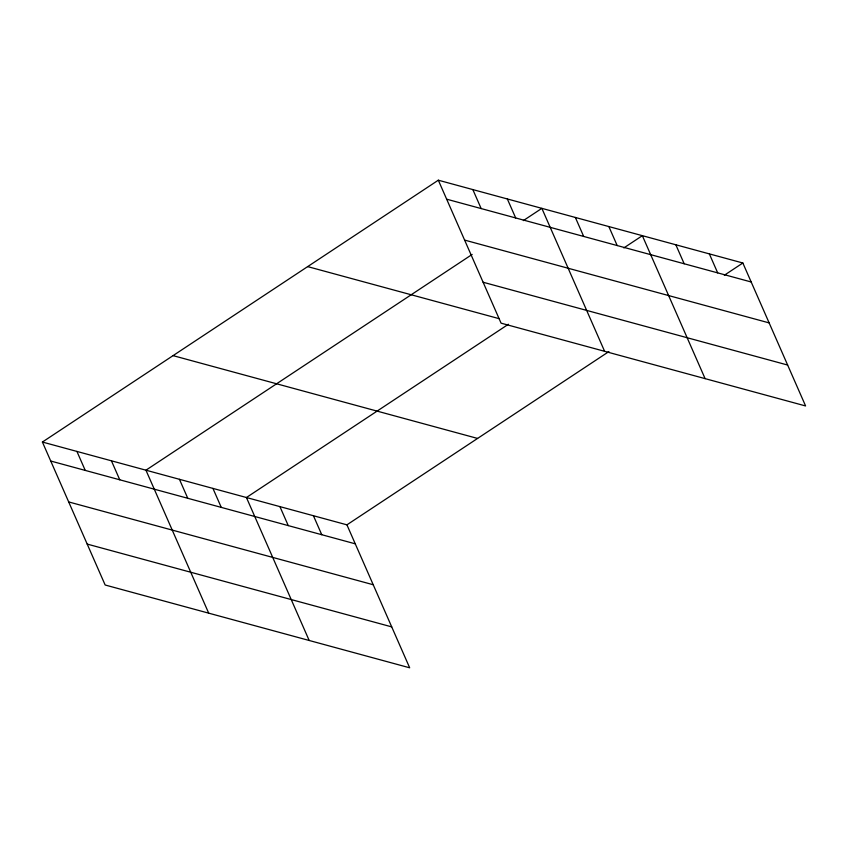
<?xml version="1.0" encoding="UTF-8"?>
<svg xmlns="http://www.w3.org/2000/svg" width="848" height="848" viewBox="0 0 848 848"><rect width="100%" height="100%" fill="white"/><g stroke="black" fill="none" stroke-linecap="round" stroke-linejoin="round"><path stroke-width="1.27" d="M42.4 442.041L346.927 524.838L409.679 667.8L105.152 585.003L42.4 442.041L438.321 180.2L742.848 262.997L805.6 405.959L501.073 323.162L438.321 180.2M472.177 254.432L145.941 470.195L208.693 613.146M523.354 220.597L541.861 208.354L604.613 351.305M508.418 324.254L246.429 497.522L309.181 640.473M623.842 247.913L642.349 235.68L705.101 378.632M346.927 524.838L608.906 351.581M724.34 275.24L742.848 262.997M446.652 199.185L751.18 281.981M464.609 240.09L769.136 322.897M483.116 282.246L787.644 365.043M307.665 266.611L499.292 318.71M173.056 355.63L477.583 438.437M50.732 461.026L355.259 543.822M68.688 501.931L373.215 584.738M87.196 544.087L391.723 626.884M709.352 253.891L717.684 272.876M675.845 244.786L684.177 263.76M608.853 226.564L617.185 245.549M575.357 217.459L583.689 236.444M507.348 198.973L515.679 217.947M472.834 189.581L481.166 208.566M313.431 515.732L321.763 534.717M279.925 506.627L288.256 525.601M212.933 488.406L221.264 507.39M179.437 479.3L187.768 498.285M111.427 460.814L119.759 479.788M76.914 451.422L85.245 470.407"/></g></svg>
